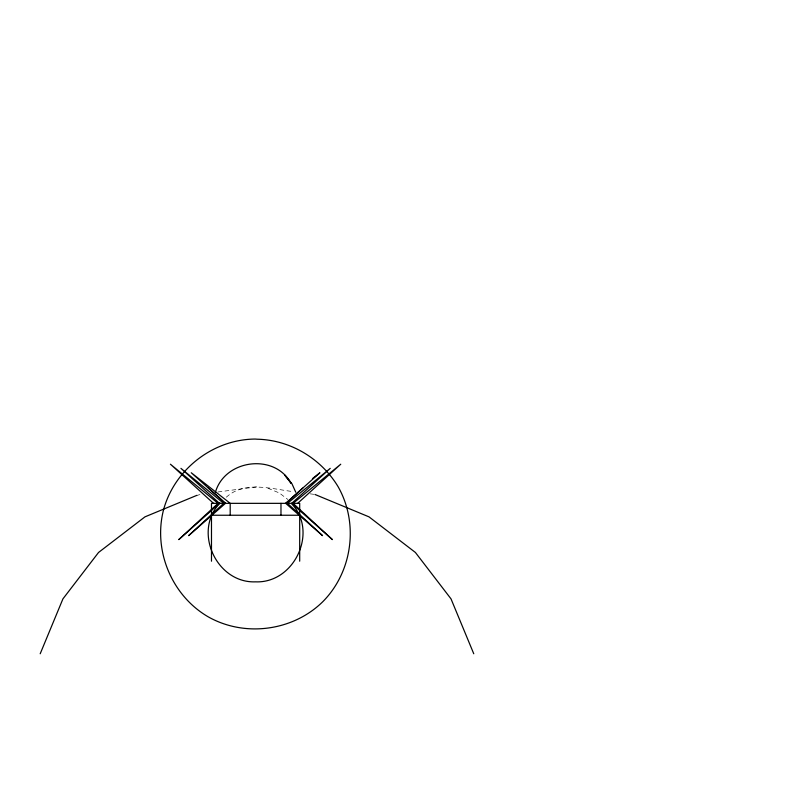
<?xml version="1.0" encoding="UTF-8"?>
<svg xmlns="http://www.w3.org/2000/svg" width="804" height="804" viewBox="0 0 804 804"><rect width="100%" height="100%" fill="white"/><g stroke="black" fill="none" stroke-linecap="round" stroke-linejoin="round"><path stroke-width="0.6" stroke-dasharray="4.02 3.01" d="M226.296 497.204C244.969 480.31 271.521 489.083 293.51 491.646M196.106 495.666L201.402 494.158M217.954 491.978L256.978 486.842M310.153 493.837L313.811 494.319M267.913 488.239L279.39 492.993L287.912 499.525"/><path stroke-width="1.21" d="M40.2 653.763L62.933 598.869L98.54 552.469L144.951 516.861L196.91 495.334M215.422 492.239C224.849 459.436 274.546 452.893 291.048 483.274L284.676 474.953M219.984 503.083C192.518 531.183 216.497 583.443 255.592 581.845C294.184 583.433 318.444 532.158 291.812 503.887M291.701 503.354L293.098 503.344L332.404 539.615L291.701 503.354L330.243 468.36L287.48 503.344L322.565 535.655L285.721 503.364L302.827 488.058M219.472 503.354L218.075 503.344L178.769 539.615L219.472 503.354L180.93 468.36L223.693 503.344L188.608 535.655L225.452 503.364L218.778 497.163M297.661 503.344L340.755 464.209L293.098 503.344M285.721 503.364L319.922 472.752L312.454 478.621M212.437 515.243L298.736 515.243M314.967 494.47L369.006 516.861L415.407 552.469L451.014 598.869L473.757 653.763M218.075 503.344L170.418 464.209L213.512 503.344M208.347 488.058L218.768 497.173M225.452 503.364L191.251 472.752L230.195 503.344L230.195 515.243M285.33 475.847L292.023 483.897L295.751 492.239M299.691 561.202L299.691 503.344L211.482 503.344L211.482 561.202M280.978 503.344L280.978 515.243M163.604 509.585C152.941 550.308 171.634 595.442 207.975 616.698C244.547 637.542 292.988 631.16 322.927 601.563C352.524 571.634 358.906 523.193 338.052 486.611C321.047 458.441 290.154 439.899 257.129 439.205L255.19 439.054C213.231 439.366 174.699 469.144 163.604 509.585"/></g></svg>
